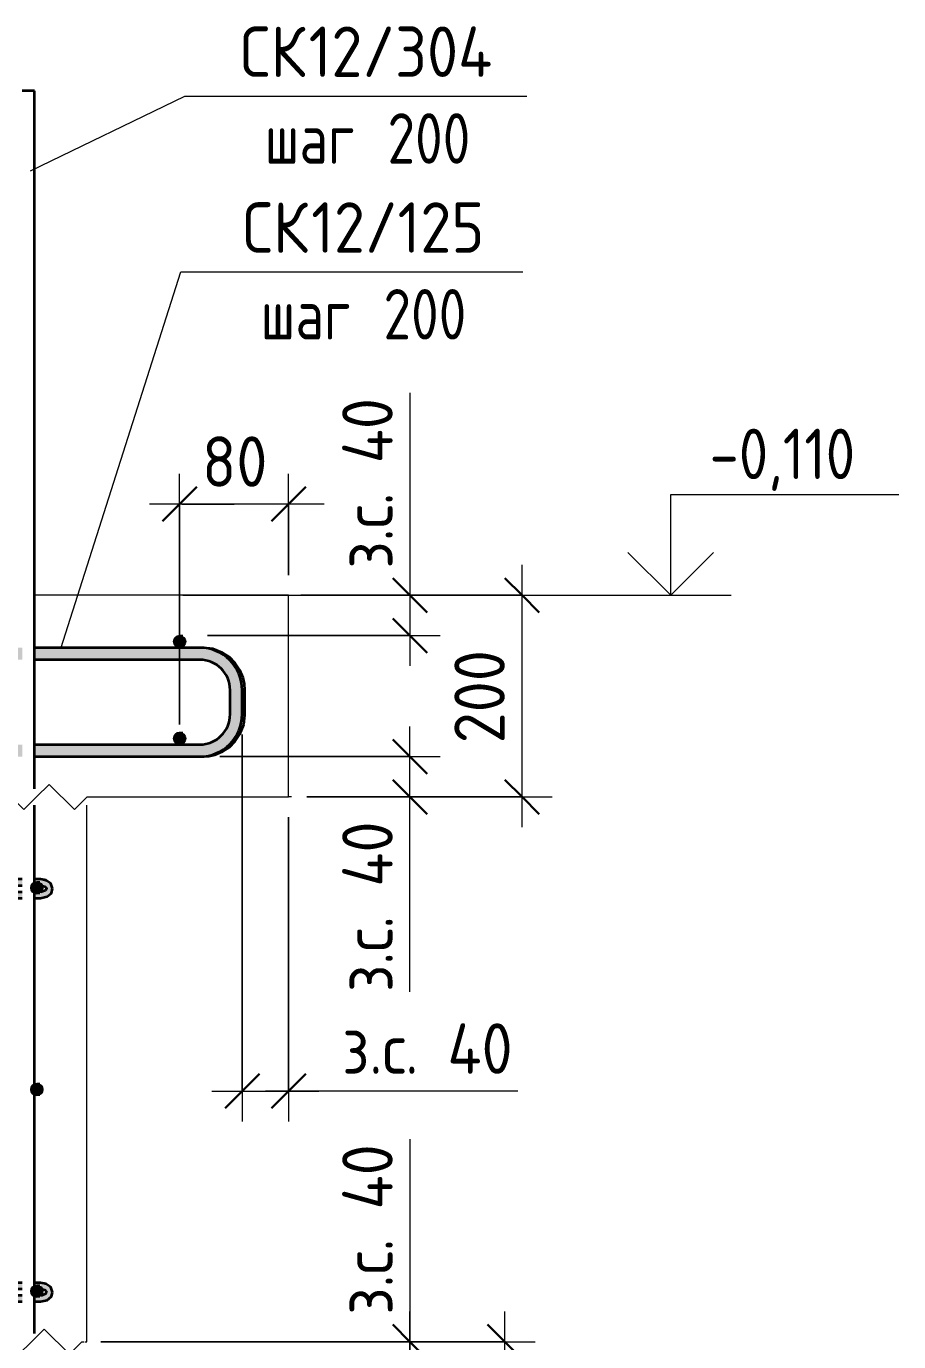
# Model space of a CAD drawing. Header units: millimetres. Extents: x 3129 to 68868, y -1586 to 12682.
# Drawn here: x 6406 to 7271, y -850 to 454 of the extents above; entities that cross this region are included whole.
import ezdxf

# ---------------------------------------------------------------- set-up
doc = ezdxf.new("R2010")
doc.units = ezdxf.units.MM
doc.linetypes.add('01 Штриховая _2 мм_', pattern=[3, 2, -1])
for name, color, linetype, lineweight in [('AA_Dim', 7, 'Continuous', 9), ('AA_Dim-20', 7, 'Continuous', 9), ('AA_Linii', 7, 'Continuous', 9), ('AA_Oformlenie', 7, 'Continuous', 9), ('AA_Vinoska', 7, 'Continuous', 9), ('AA_Visotnaya otmetka', 7, 'Continuous', 9), ('AF_Lestnica', 7, '01 Штриховая _2 мм_', 9), ('AF_Perekritie_Опалубка', 253, 'Continuous', 20), ('AF_Stena_Гидроизоляция', 253, 'Continuous', 20), ('KR_Armatura', 7, 'Continuous', 20), ('KR_Armatura_Tonkie', 7, 'Continuous', 20)]:
    doc.layers.add(name, color=color, linetype=linetype, lineweight=lineweight)
doc.styles.add('ISOCPEUR', font='isocpeur.TTF', dxfattribs={"width": 0.85, "height": 50})
doc.styles.add('ISOCPEUR_1', font='isocpeur.TTF', dxfattribs={"width": 0.9, "height": 50})
doc.styles.add('ISOCPEUR_2', font='isocpeur.TTF', dxfattribs={"width": 0.8, "height": 50})
doc.dimstyles.new('05_Округл_1мм__прозр_', dxfattribs={"dimscale": 304.8, "dimtxt": 50.137748, "dimasz": 0.111549, "dimexe": 0.098425, "dimexo": 0.065617, "dimgap": 0.006562, "dimtad": 1, "dimdec": 0, "dimdsep": 46, "dimtxsty": 'ISOCPEUR_1', "dimblk1": 'OBLIQUE', "dimblk2": 'OBLIQUE', "dimsah": 1, "dimcen": 0.09, "dimdle": 0.098425, "dimazin": 0, "dimtfac": 1, "dimtdec": 4, "dimtix": 1, "dimtmove": 1, "dimatfit": 3, "dimfxl": 1, "dimtvp": 1, "dimtolj": 1, "dimtzin": 0, "dimlwd": 18, "dimlwe": 18, "dimarcsym": 2})
doc.dimstyles.new('05_Округл_1мм__прозр__1', dxfattribs={"dimscale": 304.8, "dimtxt": 50.137748, "dimasz": 0.111549, "dimexe": 0.098425, "dimexo": 0.065617, "dimgap": 0.006562, "dimtad": 1, "dimdec": 0, "dimdsep": 46, "dimtxsty": 'ISOCPEUR_1', "dimblk1": 'OBLIQUE', "dimblk2": 'OBLIQUE', "dimsah": 1, "dimcen": 0.09, "dimdle": 0.098425, "dimazin": 0, "dimtfac": 1, "dimtdec": 4, "dimtix": 1, "dimtmove": 0, "dimatfit": 3, "dimfxl": 1, "dimtvp": 1, "dimtolj": 1, "dimtzin": 0, "dimlwd": 18, "dimlwe": 18, "dimarcsym": 2})

# ---------------------------------------------------------------- blocks, each defined once
blk = doc.blocks.new('261_Шпилька массив _НесАрм_РабПлоск_ - 6 А240-3946826-Сечение 7')
at = {"layer": 'KR_Armatura_Tonkie', "lineweight": 35}
h = blk.add_hatch(color=256, dxfattribs=at)
h.paths.add_polyline_path([(6311.8, -405.1), (6311.8, -404.2), (6310.5, -404), (6310.4, -404.5), (6311.8, -405.1)])
h.paths.add_polyline_path([(6299.9, -400.9), (6302.1, -396.8), (6301.3, -397.6), (6300, -400.8)])
h.paths.add_polyline_path([(6303.5, -394.9), (6311.9, -392.4), (6311.7, -391.7), (6310.6, -392), (6306.1, -393.1), (6304, -394.6)])
h = blk.add_hatch(color=256, dxfattribs=at)
h.paths.add_polyline_path([(6311.9, -410.3), (6311.8, -405.1), (6310.4, -404.7), (6310.2, -405.8), (6308.1, -404.7), (6307.3, -404), (6306.4, -402.5), (6305.9, -400.8), (6305.9, -399.1), (6306.2, -397.9), (6306.9, -396.6), (6308.1, -395.3), (6309.4, -394.6), (6311, -394.1), (6311.9, -393.8), (6311.9, -392.4), (6303.5, -394.9), (6299.9, -400.9), (6301.3, -404.2), (6302.6, -405.5), (6303.8, -407.1), (6307.3, -409.2), (6311.7, -410.2)])
h.paths.add_polyline_path([(6311.3, -397.7), (6311.8, -397.4), (6311.6, -395.4), (6311.3, -397.6)])
h = blk.add_hatch(color=256, dxfattribs=at)
h.paths.add_polyline_path([(6311.9, -392.4), (6317.8, -392.4), (6317.8, -391.6), (6311.9, -391.7), (6311.9, -392)])
h.paths.add_polyline_path([(6419.9, -392.4), (6419.9, -391.6), (6413.8, -391.7), (6413.8, -392.4), (6417.4, -392.4)])
h.paths.add_polyline_path([(6329.8, -392.4), (6401.8, -392.4), (6401.8, -391.6), (6329.8, -391.7), (6329.8, -392.4)])
h = blk.add_hatch(color=256, dxfattribs=at)
h.paths.add_polyline_path([(6416.3, -397.6), (6416.3, -397.4), (6416.1, -395.3), (6415.8, -397.6)])
h.paths.add_polyline_path([(6329.8, -397.6), (6401.8, -397.4), (6401.8, -392.4), (6329.8, -392.5), (6329.8, -397.5)])
h.paths.add_polyline_path([(6315.9, -397.6), (6317.8, -397.5), (6317.8, -392.4), (6311.9, -392.4), (6311.9, -394), (6316, -394), (6315.9, -397.5)])
h.paths.add_polyline_path([(6413.8, -394.6), (6414.7, -394.2), (6417.4, -394), (6419.9, -393.8), (6419.9, -392.4), (6413.8, -392.4), (6413.8, -394.6)])
h = blk.add_hatch(color=256, dxfattribs=at)
h.paths.add_polyline_path([(6420.3, -405), (6425.1, -402.9), (6420.3, -404.4), (6420.3, -405)])
h.paths.add_polyline_path([(6431.9, -400.9), (6430.6, -397.6), (6429.5, -396.7), (6431.9, -400.9)])
h.paths.add_polyline_path([(6428.4, -394.9), (6424.8, -392.7), (6419.9, -391.7), (6419.9, -392.4), (6427.7, -394.7)])
for points in [[(6419.9, -410.3), (6421.3, -409.9), (6425.7, -408.9), (6428.7, -406.5), (6429.2, -405.6), (6430.6, -404.2), (6431.9, -400.9), (6428.4, -394.9), (6419.9, -392.4), (6419.9, -394), (6420.5, -394), (6420.5, -397.7), (6424.6, -398.9), (6425.1, -399.5), (6425.1, -403), (6420.3, -405.2), (6420.3, -406), (6419.9, -406), (6419.9, -410.2)], [(6419.9, -810.3), (6421.3, -809.9), (6425.7, -808.9), (6428.7, -806.5), (6429.2, -805.6), (6430.6, -804.2), (6431.9, -800.9), (6428.4, -794.9), (6419.9, -792.4), (6419.9, -794), (6420.5, -794), (6420.5, -797.7), (6424.6, -798.9), (6425.1, -799.5), (6425.1, -803), (6420.3, -805.2), (6420.3, -806), (6419.9, -806), (6419.9, -810.2)]]:
    blk.add_hatch(color=256, dxfattribs=at).paths.add_polyline_path(points)
h = blk.add_hatch(color=256, dxfattribs=at)
h.paths.add_polyline_path([(6311.9, -410.3), (6317.8, -410.1), (6317.8, -405.2), (6315.8, -405.2), (6315.8, -406), (6311.9, -406), (6311.9, -410.2)])
h.paths.add_polyline_path([(6339.7, -410.3), (6339.7, -405.2), (6329.8, -405.4), (6329.8, -410.3)])
h = blk.add_hatch(color=256, dxfattribs=at)
h.paths.add_polyline_path([(6315.8, -405.2), (6317.8, -405.1), (6317.8, -404.3), (6315.8, -404.4), (6315.8, -405.2)])
h.paths.add_polyline_path([(6339.7, -405.2), (6339.7, -404.3), (6329.8, -404.5), (6329.8, -405.2)])
h = blk.add_hatch(color=256, dxfattribs=at)
h.paths.add_polyline_path([(6416.3, -405.2), (6416.3, -404.3), (6414.9, -404.4), (6414.8, -405.2), (6416.3, -405.2)])
h.paths.add_polyline_path([(6401.8, -405.2), (6401.8, -404.3), (6392.2, -404.4), (6392.2, -405.2)])
h = blk.add_hatch(color=256, dxfattribs=at)
h.paths.add_polyline_path([(6419.9, -410.3), (6419.9, -406), (6416.3, -405.8), (6416.3, -405.2), (6414.8, -405.3), (6414.7, -405.8), (6413.8, -405.4), (6413.8, -410.3), (6419.7, -410.3)])
h.paths.add_polyline_path([(6392.2, -410.3), (6401.8, -410.1), (6401.8, -405.2), (6392.2, -405.2), (6392.2, -410.2)])
h = blk.add_hatch(color=256, dxfattribs=at)
h.paths.add_polyline_path([(6311.8, -805.1), (6311.8, -804.2), (6310.5, -804), (6310.4, -804.5), (6311.8, -805.1)])
h.paths.add_polyline_path([(6299.9, -800.9), (6302.1, -796.8), (6301.3, -797.6), (6300, -800.8)])
h.paths.add_polyline_path([(6303.5, -794.9), (6311.9, -792.4), (6311.7, -791.7), (6310.6, -792), (6306.1, -793.1), (6304, -794.6)])
h = blk.add_hatch(color=256, dxfattribs=at)
h.paths.add_polyline_path([(6311.9, -810.3), (6311.8, -805.1), (6310.4, -804.7), (6310.2, -805.8), (6308.1, -804.7), (6307.3, -804), (6306.4, -802.5), (6305.9, -800.8), (6305.9, -799.1), (6306.2, -797.9), (6306.9, -796.6), (6308.1, -795.3), (6309.4, -794.6), (6311, -794.1), (6311.9, -793.8), (6311.9, -792.4), (6303.5, -794.9), (6299.9, -800.9), (6301.3, -804.2), (6302.9, -806), (6303.8, -807.1), (6307.3, -809.2), (6311.7, -810.2)])
h.paths.add_polyline_path([(6311.3, -797.7), (6311.8, -797.4), (6311.6, -795.4), (6311.3, -797.6)])
h = blk.add_hatch(color=256, dxfattribs=at)
h.paths.add_polyline_path([(6311.9, -792.4), (6317.8, -792.4), (6317.8, -791.6), (6311.9, -791.7), (6311.9, -792)])
h.paths.add_polyline_path([(6329.8, -792.4), (6401.8, -792.4), (6401.8, -791.6), (6329.8, -791.7), (6329.8, -792.4)])
h.paths.add_polyline_path([(6419.9, -792.4), (6419.9, -791.6), (6413.8, -791.7), (6413.8, -792.4)])
h = blk.add_hatch(color=256, dxfattribs=at)
h.paths.add_polyline_path([(6415.8, -797.6), (6416.3, -797.4), (6416.1, -795.3), (6415.8, -797.6)])
h.paths.add_polyline_path([(6329.8, -797.6), (6401.8, -797.4), (6401.8, -792.4), (6329.8, -792.5), (6329.8, -797.5)])
h.paths.add_polyline_path([(6317.8, -797.6), (6317.8, -792.4), (6311.9, -792.4), (6311.9, -794), (6316, -794), (6316, -797.6)])
h.paths.add_polyline_path([(6413.8, -794.6), (6414.7, -794.2), (6417.4, -794), (6419.9, -793.8), (6419.9, -792.4), (6413.8, -792.4), (6413.8, -794.6)])
h = blk.add_hatch(color=256, dxfattribs=at)
h.paths.add_polyline_path([(6420.3, -805), (6425.1, -802.9), (6420.3, -804.4), (6420.3, -805)])
h.paths.add_polyline_path([(6431.9, -800.9), (6430.6, -797.6), (6429.5, -796.7), (6431.9, -800.9)])
h.paths.add_polyline_path([(6428.4, -794.9), (6424.8, -792.7), (6419.9, -791.7), (6419.9, -792.4), (6427.7, -794.7)])
h = blk.add_hatch(color=256, dxfattribs=at)
h.paths.add_polyline_path([(6329.8, -810.3), (6339.7, -810.2), (6339.7, -805.2), (6329.8, -805.4), (6329.8, -810.2)])
h.paths.add_polyline_path([(6311.9, -810.3), (6317.8, -810.1), (6317.8, -805.2), (6315.8, -805.2), (6315.8, -806), (6311.9, -806), (6311.9, -810.2)])
h = blk.add_hatch(color=256, dxfattribs=at)
h.paths.add_polyline_path([(6315.8, -805.2), (6317.8, -805.1), (6317.8, -804.3), (6315.8, -804.4), (6315.8, -805.2)])
h.paths.add_polyline_path([(6339.7, -805.2), (6339.7, -804.3), (6329.8, -804.5), (6329.8, -805.2)])
h = blk.add_hatch(color=256, dxfattribs=at)
h.paths.add_polyline_path([(6416.3, -805.2), (6416.3, -805.2), (6416.3, -804.3), (6414.9, -804.4), (6414.8, -805.2)])
h.paths.add_polyline_path([(6401.8, -805.2), (6401.8, -804.3), (6392.2, -804.4), (6392.2, -805.2)])
h = blk.add_hatch(color=256, dxfattribs=at)
h.paths.add_polyline_path([(6401.8, -810.3), (6401.8, -805.2), (6392.2, -805.2), (6392.2, -810.3)])
h.paths.add_polyline_path([(6419.9, -810.3), (6419.9, -806), (6416.3, -805.8), (6416.3, -805.2), (6414.8, -805.3), (6414.7, -805.8), (6413.8, -805.4), (6413.8, -810.3), (6419.7, -810.3)])
for p, q in [((6306, -401.3), (6305.9, -400.9)), ((6311.8, -404.3), (6310.5, -403.9)), ((6311.3, -397.6), (6311.8, -397.6)), ((6317.8, -391.6), (6311.9, -391.6)), ((6315.9, -397.6), (6317.8, -397.6)), ((6401.8, -391.6), (6329.8, -391.6)), ((6329.8, -397.6), (6401.8, -397.6)), ((6419.9, -391.6), (6413.8, -391.6)), ((6415.8, -397.6), (6416.3, -397.6)), ((6311.9, -410.3), (6317.8, -410.3)), ((6317.8, -404.3), (6315.8, -404.3)), ((6339.7, -404.3), (6329.8, -404.3)), ((6329.8, -410.3), (6339.7, -410.3)), ((6339.7, -404.3), (6339.7, -405.2)), ((6339.7, -409.4), (6339.7, -404.4)), ((6339.7, -405.2), (6339.7, -410.3)), ((6339.7, -410.2), (6339.7, -409.4)), ((6401.8, -404.3), (6392.2, -404.3)), ((6392.2, -405.2), (6392.2, -404.3)), ((6392.2, -404.4), (6392.2, -409.4)), ((6392.2, -410.3), (6392.2, -405.2)), ((6392.2, -409.4), (6392.2, -410.2)), ((6392.2, -410.3), (6401.8, -410.3)), ((6413.8, -410.3), (6419.9, -410.3)), ((6416.3, -404.3), (6414.9, -404.3)), ((6317.8, -791.6), (6311.9, -791.6)), ((6401.8, -791.6), (6329.8, -791.6)), ((6419.9, -791.6), (6413.8, -791.6)), ((6306, -801.3), (6305.9, -800.9)), ((6311.8, -804.3), (6310.5, -803.9)), ((6311.3, -797.6), (6311.8, -797.6)), ((6317.8, -804.3), (6315.8, -804.3)), ((6315.9, -797.6), (6317.8, -797.6)), ((6329.8, -797.6), (6401.8, -797.6)), ((6339.7, -804.3), (6329.8, -804.3)), ((6339.7, -804.3), (6339.7, -805.2)), ((6339.7, -809.4), (6339.7, -804.4)), ((6339.7, -805.2), (6339.7, -810.3)), ((6401.8, -804.3), (6392.2, -804.3)), ((6392.2, -805.2), (6392.2, -804.3)), ((6392.2, -804.4), (6392.2, -809.4)), ((6392.2, -810.3), (6392.2, -805.2)), ((6416.3, -804.3), (6414.9, -804.3)), ((6415.8, -797.6), (6416.3, -797.6)), ((6311.9, -810.3), (6317.8, -810.3)), ((6329.8, -810.3), (6339.7, -810.3)), ((6339.7, -810.2), (6339.7, -809.5)), ((6392.2, -809.5), (6392.2, -810.2)), ((6392.2, -810.3), (6401.8, -810.3)), ((6413.8, -810.3), (6419.9, -810.3))]:
    blk.add_line(p, q, dxfattribs=at)
at = {"layer": 'KR_Armatura_Tonkie', "lineweight": 35, "flags": 128}
for points in [[(6311.9, -391.6), (6305.5, -393), (6301.2, -396.7), (6299.9, -400.9)], [(6299.9, -400.9), (6301.8, -405.9), (6306.6, -409.3), (6311.9, -410.3)], [(6431.9, -400.9), (6430.1, -395.9), (6425.3, -392.5), (6419.9, -391.6)], [(6419.9, -410.3), (6426.4, -408.8), (6430.7, -405.2), (6431.9, -400.9)], [(6420.3, -397.7), (6424.2, -398.6), (6425.9, -400.5), (6425.9, -400.9)], [(6425.9, -400.9), (6424.9, -402.7), (6421.2, -404.2), (6420.3, -404.3)], [(6311.9, -791.6), (6305.5, -793), (6301.2, -796.7), (6299.9, -800.9)], [(6431.9, -800.9), (6430.1, -795.9), (6425.3, -792.5), (6419.9, -791.6)], [(6299.9, -800.9), (6301.8, -805.9), (6306.6, -809.3), (6311.9, -810.3)], [(6419.9, -810.3), (6426.4, -808.8), (6430.7, -805.2), (6431.9, -800.9)], [(6420.3, -797.7), (6424.2, -798.6), (6425.9, -800.5), (6425.9, -800.9)], [(6425.9, -800.9), (6424.9, -802.7), (6421.2, -804.2), (6420.3, -804.3)]]:
    blk.add_lwpolyline(points, dxfattribs=at)
blk = doc.blocks.new('Лестницы 2 - Лестницы 1-3699303-Сечение 7')
at = {"layer": 'AF_Lestnica', "lineweight": 20}
for p, q in [((6465.8, -310), (6468.7, -310)), ((6465.8, -850), (6465.8, -318)), ((6460.9, -850), (6465.8, -850)), ((6465.8, -850), (6465.8, -850))]:
    blk.add_line(p, q, dxfattribs=at)
blk = doc.blocks.new('Последовательность узлов - 3мм масшт20 маскировка-904226-Сечение 7')
at = {"layer": 'AA_Oformlenie'}
for p, q in [((3770.8, -850), (3783.3, -837.5)), ((3808.3, -862.5), (3783.3, -837.5)), ((3820.8, -850), (3833.3, -837.5)), ((3858.3, -862.5), (3833.3, -837.5)), ((3870.8, -850), (3883.3, -837.5)), ((3908.3, -862.5), (3883.3, -837.5)), ((3920.8, -850), (3933.3, -837.5)), ((3958.3, -862.5), (3933.3, -837.5)), ((3820.8, -850), (3808.3, -862.5)), ((3870.8, -850), (3858.3, -862.5)), ((3920.8, -850), (3908.3, -862.5)), ((3970.8, -850), (3958.3, -862.5))]:
    blk.add_line(p, q, dxfattribs=at)
blk = doc.blocks.new('Высотные отметки - Стрелка вверх-400292-Сечение 7')
at = {"layer": 'AA_Vinoska'}
for p, q in [((7018.9, -1050), (7244.9, -1050)), ((7018.9, -1150), (7018.9, -1050)), ((7018.9, -1150), (6976.5, -1107.6)), ((7018.9, -1150), (7061.3, -1107.6)), ((6958.9, -1150), (7078.9, -1150))]:
    blk.add_line(p, q, dxfattribs=at)
blk = doc.blocks.new('DIMBLOCK8-Сечение 7')
at = {"layer": 'AA_Dim-20', "lineweight": 18}
for p, q in [((6786.1, -649.2), (6786.1, -843.3)), ((6786.1, -920), (6786.1, -820)), ((6786.1, -843.3), (6786.1, -870)), ((6481.2, -850), (6816.1, -850)), ((6786.1, -850), (6481.2, -850)), ((6438.4, -890), (6816.1, -890)), ((6786.1, -890), (6438.4, -890))]:
    blk.add_line(p, q, dxfattribs=at)
at = {"layer": 'AA_Dim-20', "lineweight": 30}
for p, q in [((6786.1, -850), (6769.1, -833)), ((6786.1, -850), (6803.1, -867)), ((6786.1, -890), (6769.1, -873)), ((6786.1, -890), (6803.1, -907))]:
    blk.add_line(p, q, dxfattribs=at)
at = {"layer": 'AA_Dim-20', "color": 0, "lineweight": 18, "insert": (6719, -823.3), "char_height": 50, "width": 208.876, "attachment_point": 1, "rotation": 90, "line_spacing_factor": 1.135194, "style": 'ISOCPEUR_1'}
blk.add_mtext('з.с. 40', dxfattribs=at)
blk = doc.blocks.new('_Oblique')
at = {"color": 0, "linetype": 'ByBlock', "lineweight": -2}
blk.add_line((-0.5, -0.5), (0.5, 0.5), dxfattribs=at)
blk = doc.blocks.new('DIMBLOCK9-Сечение 7')
at = {"layer": 'AA_Dim-20', "lineweight": 18}
for p, q in [((6880.1, -1180), (6880.1, -820)), ((6479.8, -850), (6910.1, -850)), ((6880.1, -850), (6479.8, -850)), ((6876.1, -1150), (6910.1, -1150)), ((6880.1, -1150), (6876.1, -1150))]:
    blk.add_line(p, q, dxfattribs=at)
at = {"layer": 'AA_Dim-20', "lineweight": 30}
for p, q in [((6880.1, -850), (6863.1, -833)), ((6880.1, -850), (6897.1, -867)), ((6880.1, -1150), (6863.1, -1133)), ((6880.1, -1150), (6897.1, -1167))]:
    blk.add_line(p, q, dxfattribs=at)
at = {"layer": 'AA_Dim-20', "color": 0, "lineweight": 18, "insert": (6813, -1046.8), "char_height": 50, "width": 112.384, "attachment_point": 1, "rotation": 90, "line_spacing_factor": 1.135194, "style": 'ISOCPEUR_1'}
blk.add_mtext('300', dxfattribs=at)
blk = doc.blocks.new('DIMBLOCK10-Сечение 7')
at = {"layer": 'AA_Dim-20', "lineweight": 18}
for p, q in [((6786.1, 90.5), (6786.1, -103.6)), ((6786.1, -80), (6786.1, -180)), ((6786.1, -103.6), (6786.1, -130)), ((6678.1, -110), (6816.1, -110)), ((6786.1, -110), (6678.1, -110)), ((6585.5, -150), (6816.1, -150)), ((6786.1, -150), (6585.5, -150))]:
    blk.add_line(p, q, dxfattribs=at)
at = {"layer": 'AA_Dim-20', "lineweight": 30}
for p, q in [((6786.1, -110), (6769.1, -93)), ((6786.1, -110), (6803.1, -127)), ((6786.1, -150), (6769.1, -133)), ((6786.1, -150), (6803.1, -167))]:
    blk.add_line(p, q, dxfattribs=at)
at = {"layer": 'AA_Dim-20', "color": 0, "lineweight": 18, "insert": (6719, -83.6), "char_height": 50, "width": 208.876, "attachment_point": 1, "rotation": 90, "line_spacing_factor": 1.135194, "style": 'ISOCPEUR_1'}
blk.add_mtext('з.с. 40', dxfattribs=at)
blk = doc.blocks.new('DIMBLOCK11-Сечение 7')
at = {"layer": 'AA_Dim-20', "lineweight": 18}
for p, q in [((6786.1, -340), (6786.1, -240)), ((6597.8, -270), (6816.1, -270)), ((6786.1, -270), (6597.8, -270)), ((6786.1, -309.3), (6786.1, -290)), ((6687, -310), (6816.1, -310)), ((6786.1, -310), (6687, -310)), ((6786.1, -503.3), (6786.1, -309.3))]:
    blk.add_line(p, q, dxfattribs=at)
at = {"layer": 'AA_Dim-20', "lineweight": 30}
for p, q in [((6786.1, -270), (6769.1, -253)), ((6786.1, -270), (6803.1, -287)), ((6786.1, -310), (6769.1, -293)), ((6786.1, -310), (6803.1, -327))]:
    blk.add_line(p, q, dxfattribs=at)
at = {"layer": 'AA_Dim-20', "color": 0, "lineweight": 18, "insert": (6719, -503.3), "char_height": 50, "width": 208.876, "attachment_point": 1, "rotation": 90, "line_spacing_factor": 1.135194, "style": 'ISOCPEUR_1'}
blk.add_mtext('з.с. 40', dxfattribs=at)
blk = doc.blocks.new('DIMBLOCK12-Сечение 7')
at = {"layer": 'AA_Dim-20', "lineweight": 18}
for p, q in [((6897.2, -340), (6897.2, -80)), ((6684, -110), (6927.2, -110)), ((6897.2, -110), (6684, -110)), ((6684, -310), (6927.2, -310)), ((6897.2, -310), (6684, -310))]:
    blk.add_line(p, q, dxfattribs=at)
at = {"layer": 'AA_Dim-20', "lineweight": 30}
for p, q in [((6897.2, -110), (6880.2, -93)), ((6897.2, -110), (6914.2, -127)), ((6897.2, -310), (6880.2, -293)), ((6897.2, -310), (6914.2, -327))]:
    blk.add_line(p, q, dxfattribs=at)
at = {"layer": 'AA_Dim-20', "color": 0, "lineweight": 18, "insert": (6830.1, -256.8), "char_height": 50, "width": 112.384, "attachment_point": 1, "rotation": 90, "line_spacing_factor": 1.135194, "style": 'ISOCPEUR_1'}
blk.add_mtext('200', dxfattribs=at)
blk = doc.blocks.new('DIMBLOCK19-Сечение 7')
at = {"layer": 'AA_Dim-20', "lineweight": 18}
for p, q in [((6557.8, -238), (6557.8, 10.3)), ((6665.8, -90), (6665.8, 10.3)), ((6695.8, -19.7), (6527.8, -19.7)), ((6557.8, -19.7), (6557.8, -238)), ((6560, -19.7), (6611.8, -19.7)), ((6701.1, -19.7), (6560, -19.7)), ((6665.8, -19.7), (6665.8, -90))]:
    blk.add_line(p, q, dxfattribs=at)
at = {"layer": 'AA_Dim-20', "lineweight": 30}
for p, q in [((6557.8, -19.7), (6574.8, -2.7)), ((6665.8, -19.7), (6682.8, -2.7)), ((6557.8, -19.7), (6540.8, -36.7)), ((6665.8, -19.7), (6648.8, -36.7))]:
    blk.add_line(p, q, dxfattribs=at)
at = {"layer": 'AA_Dim-20', "color": 0, "lineweight": 18, "insert": (6580, 47.5), "char_height": 50, "width": 145.305, "attachment_point": 1, "line_spacing_factor": 1.135194, "style": 'ISOCPEUR_1'}
blk.add_mtext('80\\fISOCPEUR|b0|i0|c130|p34|;\\W.9;ㅤ', dxfattribs=at)
blk = doc.blocks.new('DIMBLOCK25-Сечение 7')
at = {"layer": 'AA_Dim-20', "lineweight": 18}
for p, q in [((6619.8, -248), (6619.8, -631.6)), ((6619.8, -601.6), (6619.8, -248)), ((6665.8, -330), (6665.8, -631.6)), ((6665.8, -601.6), (6665.8, -330)), ((6589.8, -601.6), (6695.8, -601.6)), ((6698.9, -601.6), (6642.8, -601.6)), ((6893, -601.6), (6698.9, -601.6))]:
    blk.add_line(p, q, dxfattribs=at)
at = {"layer": 'AA_Dim-20', "lineweight": 30}
for p, q in [((6619.8, -601.6), (6636.8, -584.6)), ((6665.8, -601.6), (6682.8, -584.6)), ((6619.8, -601.6), (6602.8, -618.6)), ((6665.8, -601.6), (6648.8, -618.6))]:
    blk.add_line(p, q, dxfattribs=at)
at = {"layer": 'AA_Dim-20', "color": 0, "lineweight": 18, "insert": (6718.9, -534.4), "char_height": 50, "width": 208.876, "attachment_point": 1, "line_spacing_factor": 1.135194, "style": 'ISOCPEUR_1'}
blk.add_mtext('з.с. 40', dxfattribs=at)
blk = doc.blocks.new('042_М_Арматуры - Диам длина поз _ Комментарий-2260297-Сечение 7')
at = {"layer": 'AA_Vinoska'}
blk.add_line((4423.6, -557.5), (4743.6, -557.5), dxfattribs=at)

msp = doc.modelspace()

# ---------------------------------------------------------------- hatches: boundary and pattern name
at = {"layer": 'KR_Armatura'}
h = msp.add_hatch(color=256, dxfattribs=at)
edge = h.paths.add_edge_path()
edge.add_arc((6557.8, -156), 6, 0, 360)
for points in [[(6557.8, -162), (6563, -159), (6563, -153), (6557.8, -150), (6552.6, -153), (6552.6, -159)], [(6557.8, -258), (6563, -255), (6563, -249), (6557.8, -246), (6552.6, -249), (6552.6, -255)], [(6416.3, -406), (6421.5, -403), (6421.5, -397), (6416.3, -394), (6411.1, -397), (6411.1, -403)], [(6416.3, -606), (6421.5, -603), (6421.5, -597), (6416.3, -594), (6411.1, -597), (6411.1, -603)], [(6416.3, -806), (6421.5, -803), (6421.5, -797), (6416.3, -794), (6411.1, -797), (6411.1, -803)]]:
    msp.add_hatch(color=256, dxfattribs=at).paths.add_polyline_path(points)
h = msp.add_hatch(color=256, dxfattribs=at)
edge = h.paths.add_edge_path()
edge.add_arc((6557.8, -252), 6, 0, 360)
h = msp.add_hatch(color=256, dxfattribs=at)
edge = h.paths.add_edge_path()
edge.add_arc((6416.3, -400), 6, 0, 360)
h = msp.add_hatch(color=256, dxfattribs=at)
edge = h.paths.add_edge_path()
edge.add_arc((6416.3, -600), 6, 0, 360)
h = msp.add_hatch(color=256, dxfattribs=at)
edge = h.paths.add_edge_path()
edge.add_arc((6416.3, -800), 6, 0, 360)
at = {"layer": 'KR_Armatura_Tonkie'}
h = msp.add_hatch(color=256, dxfattribs=at)
h.paths.add_polyline_path([(6559.1, -174), (6577.8, -174), (6577.8, -162), (6413.8, -162), (6413.8, -174), (6558.4, -174)])
h.paths.add_polyline_path([(6019.8, -174), (6317.8, -174), (6317.8, -162), (6019.8, -162)])
h.paths.add_polyline_path([(6401.8, -174), (6401.8, -162), (6329.8, -162), (6329.8, -174), (6385.9, -174)])
for points in [[(6618.4, -204), (6619.8, -204), (6618.4, -193.1), (6614.2, -183), (6607.5, -174.3), (6598.8, -167.6), (6588.7, -163.4), (6577.8, -162), (6577.8, -174), (6585.6, -175), (6592.8, -178), (6599.2, -183), (6603.8, -189), (6606.8, -196.2), (6607.8, -204), (6614.2, -204)], [(6607.8, -228), (6619.8, -228), (6619.8, -204), (6607.8, -204)], [(6577.8, -270), (6588.7, -268.6), (6598.8, -264.4), (6607.5, -257.7), (6614.2, -249), (6618.4, -238.9), (6619.8, -228), (6607.8, -228), (6606.8, -235.8), (6603.8, -243), (6598.8, -249.4), (6592.8, -254), (6585.6, -257), (6577.8, -258), (6577.8, -264.4)]]:
    msp.add_hatch(color=256, dxfattribs=at).paths.add_polyline_path(points)
h = msp.add_hatch(color=256, dxfattribs=at)
h.paths.add_polyline_path([(6559.1, -270), (6577.8, -270), (6577.8, -258), (6413.8, -258), (6413.8, -270), (6558.4, -270)])
h.paths.add_polyline_path([(6085.8, -270), (6317.8, -270), (6317.8, -258), (6019.8, -258), (6019.8, -270)])
h.paths.add_polyline_path([(6359.1, -270), (6401.8, -270), (6401.8, -258), (6329.8, -258), (6329.8, -270), (6358.4, -270)])

# ---------------------------------------------------------------- linework, layer by layer
at = {"layer": 'AA_Linii'}
msp.add_line((6557.8, -258), (6557.8, -249.8), dxfattribs=at)
at = {"layer": 'AA_Vinoska'}
for p, q in [((6409.8, 310.6), (6562.9, 384.8)), ((6562.9, 384.8), (6582, 384.8)), ((6439.9, -162.9), (6558.9, 210.5)), ((6558.9, 210.5), (6578, 210.5))]:
    msp.add_line(p, q, dxfattribs=at)
at = {"layer": 'AA_Visotnaya otmetka'}
for p, q in [((6561.1, -110), (6887.7, -110)), ((6887.7, -110), (7044.6, -110))]:
    msp.add_line(p, q, dxfattribs=at)
at = {"layer": 'AF_Perekritie_Опалубка'}
for p, q in [((6665.8, -110), (6413.8, -110)), ((6665.8, -310), (6665.8, -110)), ((6665.8, -110), (6665.8, -110)), ((6465.9, -310), (6665.8, -310)), ((6668.8, -310), (6665.8, -310))]:
    msp.add_line(p, q, dxfattribs=at)
at = {"layer": 'AF_Stena_Гидроизоляция'}
for p, q in [((6465.8, -310), (6468.7, -310)), ((6465.8, -850), (6465.8, -318))]:
    msp.add_line(p, q, dxfattribs=at)
at = {"layer": 'KR_Armatura'}
for p, q in [((6557.8, -150), (6552.6, -153)), ((6552.6, -153), (6552.6, -159)), ((6560.8, -150), (6557.8, -150)), ((6557.8, -150), (6557.8, -150)), ((6563, -153), (6557.8, -150)), ((6563, -159), (6563, -153)), ((6552.6, -159), (6557.8, -162)), ((6557.8, -162), (6563, -159)), ((6560.8, -162), (6557.8, -162)), ((6557.8, -246), (6552.6, -249)), ((6560.8, -246), (6557.8, -246)), ((6557.8, -246), (6557.8, -246)), ((6563, -249), (6557.8, -246)), ((6552.6, -249), (6552.6, -255)), ((6552.6, -255), (6557.8, -258)), ((6557.8, -258), (6563, -255)), ((6560.8, -258), (6557.8, -258)), ((6563, -255), (6563, -249)), ((6416.3, -394), (6411.1, -397)), ((6411.1, -397), (6411.1, -403)), ((6411.1, -403), (6416.3, -406)), ((6419.2, -394), (6416.3, -394)), ((6416.3, -394), (6416.3, -394)), ((6421.5, -397), (6416.3, -394)), ((6416.3, -406), (6421.5, -403)), ((6421.5, -403), (6421.5, -397)), ((6419.2, -406), (6416.3, -406)), ((6416.3, -594), (6411.1, -597)), ((6411.1, -597), (6411.1, -603)), ((6419.2, -594), (6416.3, -594)), ((6416.3, -594), (6416.3, -594)), ((6421.5, -597), (6416.3, -594)), ((6421.5, -603), (6421.5, -597)), ((6411.1, -603), (6416.3, -606)), ((6416.3, -606), (6421.5, -603)), ((6419.2, -606), (6416.3, -606)), ((6416.3, -794), (6411.1, -797)), ((6419.2, -794), (6416.3, -794)), ((6416.3, -794), (6416.3, -794)), ((6421.5, -797), (6416.3, -794)), ((6411.1, -797), (6411.1, -803)), ((6411.1, -803), (6416.3, -806)), ((6416.3, -806), (6421.5, -803)), ((6419.2, -806), (6416.3, -806)), ((6421.5, -803), (6421.5, -797))]:
    msp.add_line(p, q, dxfattribs=at)
for centre in [(6557.8, -156), (6557.8, -252), (6416.3, -400), (6416.3, -600), (6416.3, -800)]:
    msp.add_circle(centre, 6, dxfattribs=at)
for centre in [(6557.8, -156), (6557.8, -252), (6416.3, -400), (6416.3, -600), (6416.3, -800)]:
    msp.add_arc(centre, 6, 90, 270, dxfattribs=at)
at = {"layer": 'KR_Armatura_Tonkie', "lineweight": 35}
for p, q in [((6413.8, 390), (6401.8, 390)), ((6413.8, -302), (6413.8, 390)), ((6577.8, -162), (6413.8, -162)), ((6580.5, -162), (6413.8, -162)), ((6581.6, -162), (6580.5, -162)), ((6590.7, -163.3), (6581.6, -162)), ((6600.3, -167), (6590.7, -163.3)), ((6607.2, -171.5), (6600.3, -167)), ((6577.8, -174), (6413.8, -174)), ((6577.8, -174), (6413.8, -174)), ((6613, -177.4), (6607.2, -171.5)), ((6617.6, -184.2), (6613, -177.4)), ((6620.7, -191.8), (6617.6, -184.2)), ((6622.1, -197.8), (6620.7, -191.8)), ((6607.8, -228), (6607.8, -204)), ((6619.8, -228), (6619.8, -204)), ((6622.5, -204), (6622.1, -197.8)), ((6622.5, -228), (6622.5, -204)), ((6621.3, -238.2), (6622.5, -229)), ((6622.5, -229), (6622.5, -228)), ((6617.6, -247.8), (6621.3, -238.2)), ((6413.8, -258), (6577.8, -258)), ((6413.8, -258), (6577.8, -258)), ((6600.3, -265), (6607.2, -260.5)), ((6607.2, -260.5), (6613, -254.6)), ((6613, -254.6), (6617.6, -247.8)), ((6413.8, -270), (6577.8, -270)), ((6413.8, -270), (6580.5, -270)), ((6580.5, -270), (6586.7, -269.5)), ((6586.7, -269.5), (6592.7, -268.2)), ((6592.7, -268.2), (6600.3, -265)), ((6413.8, -842), (6413.8, -318))]:
    msp.add_line(p, q, dxfattribs=at)
for centre, radius, start, end in [((6577.8, -204), 42, 0, 90), ((6577.8, -204), 30, 360, 90), ((6577.8, -228), 30, 270, 0), ((6577.8, -228), 42, 270, 360)]:
    msp.add_arc(centre, radius, start, end, dxfattribs=at)

# ---------------------------------------------------------------- block references
at = {"layer": 'AA_Linii'}
msp.add_blockref('Лестницы 2 - Лестницы 1-3699303-Сечение 7', (0, 0), dxfattribs=at)
at = {"layer": 'AA_Oformlenie'}
for p in [(2495.2, 540), (2490.2, 0)]:
    msp.add_blockref('Последовательность узлов - 3мм масшт20 маскировка-904226-Сечение 7', p, dxfattribs=at)
at = {"layer": 'AA_Vinoska'}
for p in [(2158.4, 942.3), (2154.4, 768)]:
    msp.add_blockref('042_М_Арматуры - Диам длина поз _ Комментарий-2260297-Сечение 7', p, dxfattribs=at)
at = {"layer": 'AA_Visotnaya otmetka'}
msp.add_blockref('Высотные отметки - Стрелка вверх-400292-Сечение 7', (25.7, 1040), dxfattribs=at)
at = {"layer": 'KR_Armatura_Tonkie', "lineweight": 35}
msp.add_blockref('261_Шпилька массив _НесАрм_РабПлоск_ - 6 А240-3946826-Сечение 7', (0, 0), dxfattribs=at)

# ---------------------------------------------------------------- texts
at = {"layer": 'AA_Vinoska', "char_height": 50, "attachment_point": 1}
for s, insert, width, style in [('СК', (6617.8, 453.8), 82.253, 'ISOCPEUR_1'), ('12/304', (6685.7, 453.8), 226.557, 'ISOCPEUR_1'), (' 200', (6738.4, 367.8), 133.401, 'ISOCPEUR_2'), ('шаг', (6642, 367.8), 116.726, 'ISOCPEUR_2'), ('СК', (6620.3, 279.5), 82.253, 'ISOCPEUR_1'), ('12/125', (6688.2, 279.5), 210.683, 'ISOCPEUR_1'), (' 200', (6734.4, 193.5), 133.401, 'ISOCPEUR_2'), ('шаг', (6638, 193.5), 116.726, 'ISOCPEUR_2')]:
    msp.add_mtext(s, dxfattribs=dict(at, insert=insert, width=width, style=style))
at = {"layer": 'AA_Visotnaya otmetka', "insert": (7083.2, 55.1), "char_height": 50, "width": 171.464, "attachment_point": 1, "line_spacing_factor": 1.135194, "style": 'ISOCPEUR'}
msp.add_mtext('-0,110', dxfattribs=at)

# ---------------------------------------------------------------- dimensions: what is measured, and where the dimension line sits
at = {"layer": 'AA_Dim', "lineweight": 18}
for base, p1, p2, override, picture, middle in [((6786.1, -150), (6698.1, -110), (6605.5, -150), {"dimpost": 'з.с. <>', "dimfxl": 100.90314}, 'DIMBLOCK10-Сечение 7', (6752.3, 20.9)), ((6786.1, -270), (6667, -310), (6577.8, -270), {"dimpost": 'з.с. <>', "dimfxl": 97.741111}, 'DIMBLOCK11-Сечение 7', (6752.3, -398.9)), ((6786.1, -850), (6418.4, -890), (6461.2, -850), {"dimpost": 'з.с. <>', "dimfxl": 58.568536}, 'DIMBLOCK8-Сечение 7', (6752.3, -718.8))]:
    dim = msp.add_linear_dim(base=base, p1=p1, p2=p2, angle=90, dimstyle='05_Округл_1мм__прозр_', override=override, dxfattribs=at)
    dim.commit()
    dim.dimension.update_dxf_attribs({"geometry": picture, "text_midpoint": middle, "dimtype": 160, "text_rotation": 90})
for base, p1, p2, text, override, picture, middle in [((6557.8, -19.7), (6665.8, -110), (6557.8, -258), '80ㅤ', {"dimpost": '<>', "dimfxl": 183.240271}, 'DIMBLOCK19-Сечение 7', (6652.7, 14.1)), ((6665.8, -601.6), (6619.8, -228), (6665.8, -310), 'з.с. 40', {"dimpost": '<>', "dimfxl": 94.041655}, 'DIMBLOCK25-Сечение 7', (6823.3, -567.8))]:
    dim = msp.add_linear_dim(base=base, p1=p1, p2=p2, text=text, dimstyle='05_Округл_1мм__прозр_', override=override, dxfattribs=at)
    dim.commit()
    dim.dimension.update_dxf_attribs({"geometry": picture, "text_midpoint": middle, "dimtype": 160})
for base, p1, p2, override, picture, middle in [((6897.2, -110), (6664, -310), (6664, -110), {"dimpost": '<>', "dimfxl": 200}, 'DIMBLOCK12-Сечение 7', (6870.2, -210)), ((6880.1, -850), (6856.1, -1150), (6459.8, -850), {"dimpost": '<>', "dimfxl": 497.012201}, 'DIMBLOCK9-Сечение 7', (6853.1, -1000))]:
    dim = msp.add_linear_dim(base=base, p1=p1, p2=p2, angle=90, dimstyle='05_Округл_1мм__прозр__1', override=override, dxfattribs=at)
    dim.commit()
    dim.dimension.update_dxf_attribs({"geometry": picture, "text_midpoint": middle})

doc.saveas('drawing.dxf')
